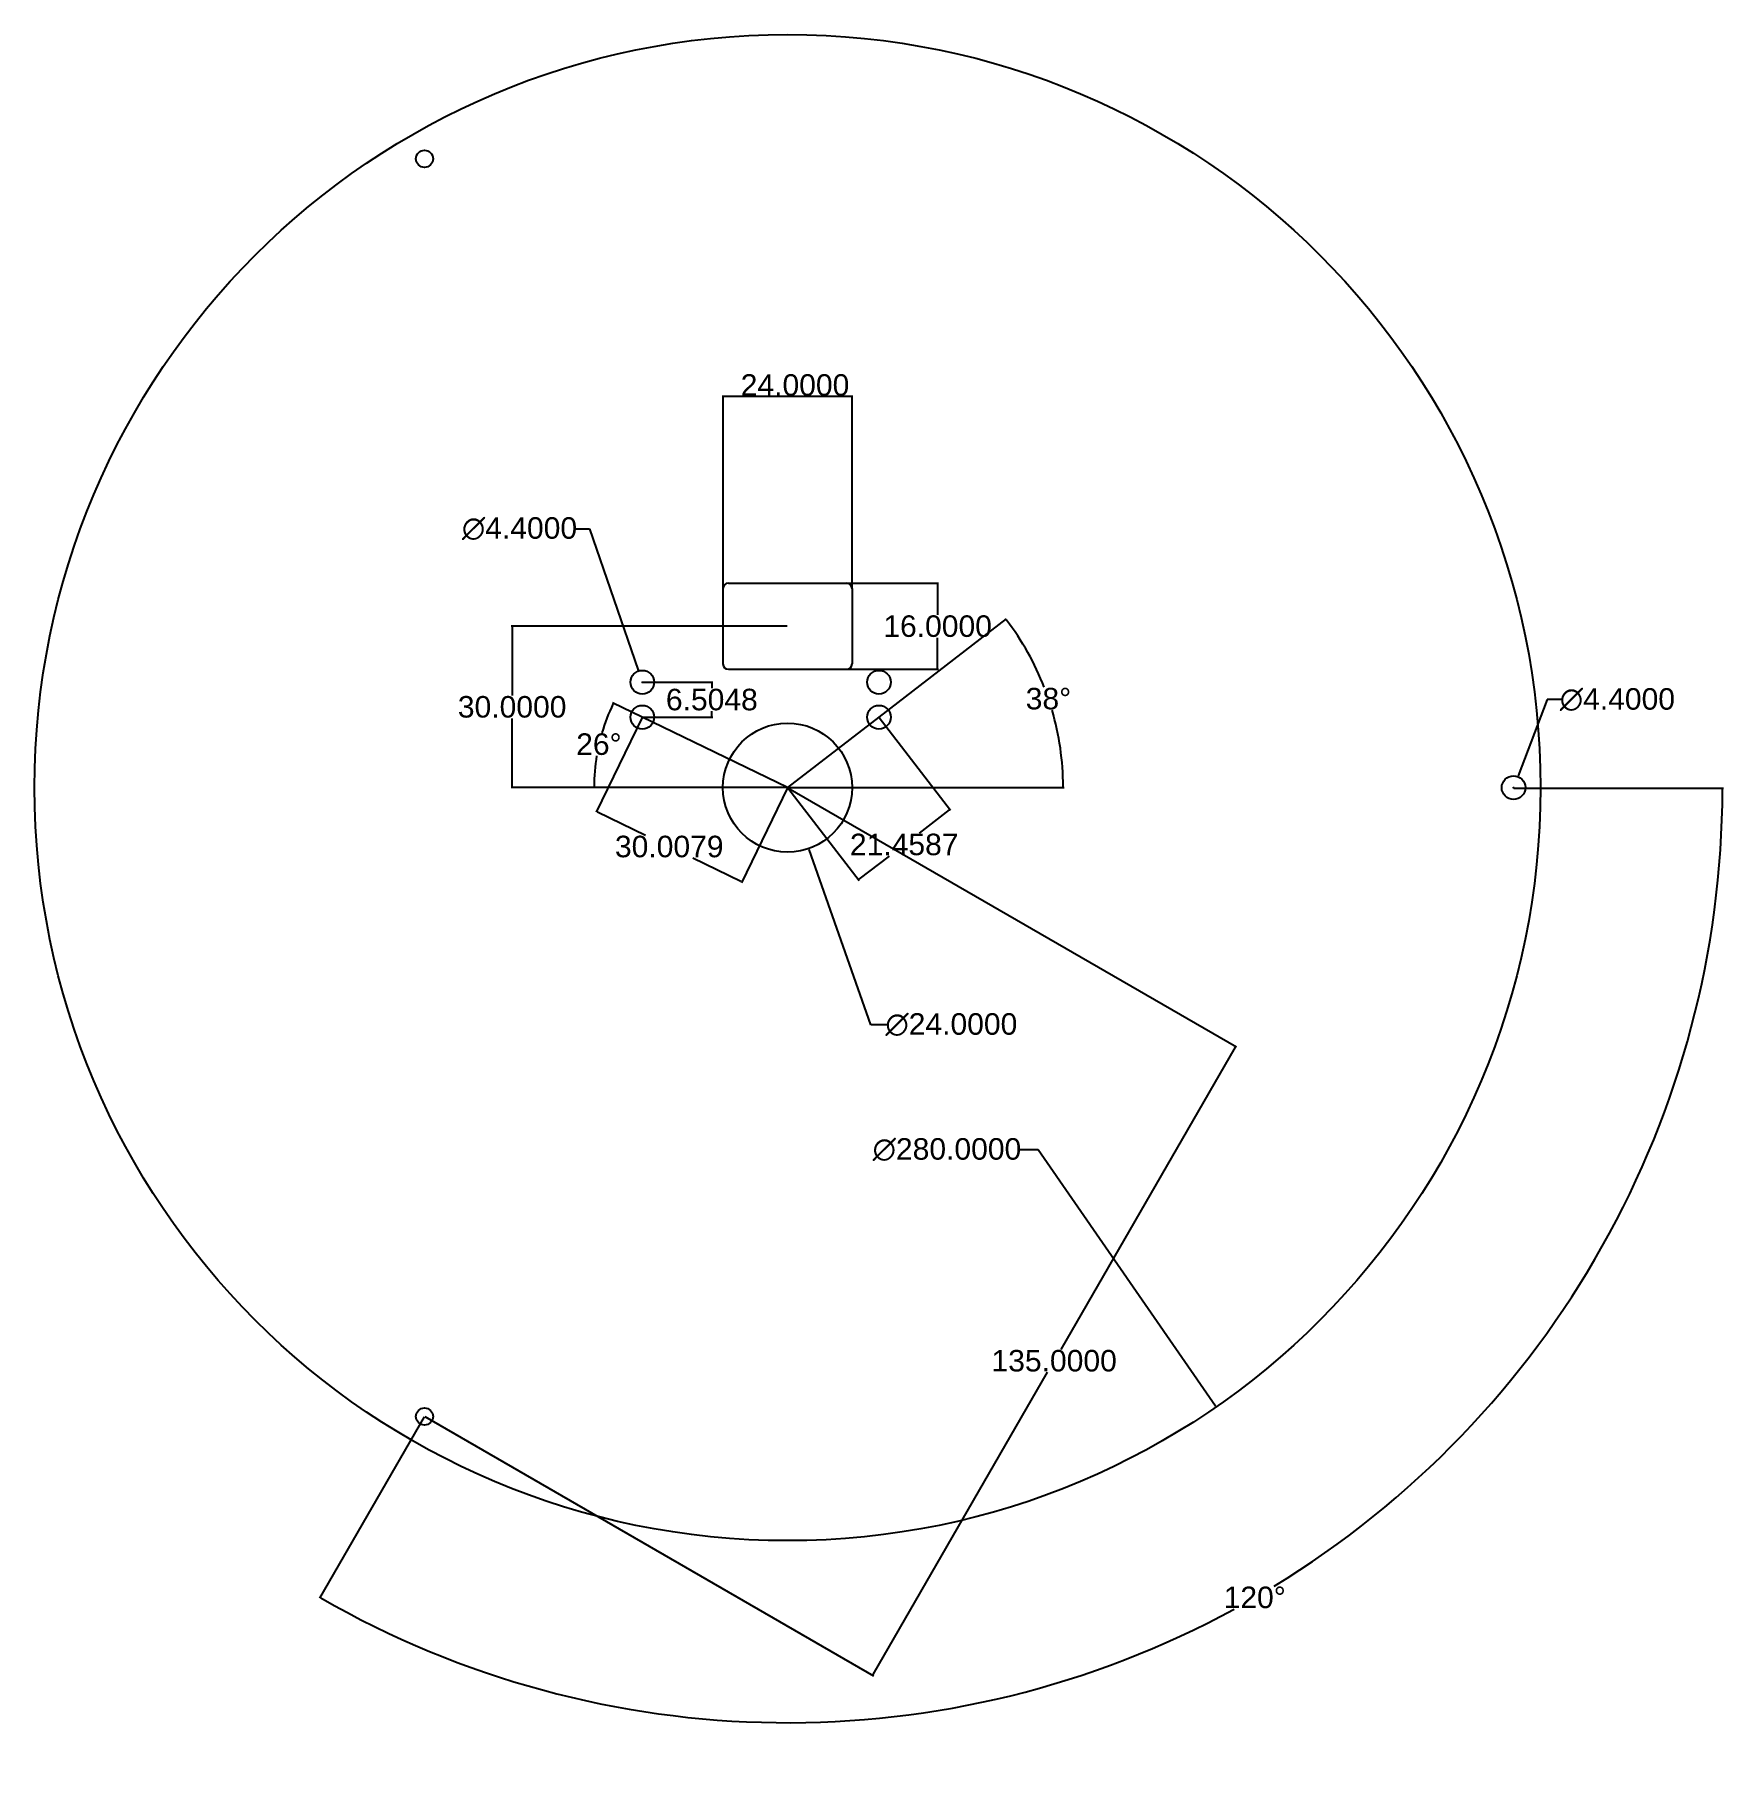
# Model space of a CAD drawing. Header units: inches. Extents: x 977 to 1291, y 608 to 930.
import ezdxf

# ---------------------------------------------------------------- set-up
doc = ezdxf.new("R2010")
doc.units = ezdxf.units.IN
doc.header["$MEASUREMENT"] = 0
doc.styles.get("Standard").update_dxf_attribs({"font": 'arial.ttf'})
doc.dimstyles.get("Standard").update_dxf_attribs({"dimtxt": 4, "dimasz": 0.18, "dimexe": 0.18, "dimexo": 0.0625, "dimgap": 0.09, "dimtad": 0, "dimtih": 1, "dimtoh": 1, "dimdec": 4, "dimzin": 0, "dimdsep": 46, "dimtxsty": 'Standard', "dimcen": 0.09, "dimadec": 0, "dimazin": 0, "dimtfac": 1, "dimtdec": 4, "dimtofl": 0, "dimtmove": 0, "dimatfit": 3, "dimfxl": 1, "dimtolj": 1, "dimtzin": 0, "dimarcsym": 0})

# ---------------------------------------------------------------- blocks, each defined once
blk = doc.blocks.new('*D6')
at = {"color": 0, "lineweight": -2, "transparency": 16777216}
for p, q in [((1127.7, 827.51), (1144.72, 827.51)), ((1144.54, 827.33), (1144.54, 821.64)), ((1144.54, 811.69), (1144.54, 817.38)), ((1127.7, 811.51), (1144.72, 811.51))]:
    blk.add_line(p, q, dxfattribs=at)
at = {"color": 0, "transparency": 16777216}
for points in [[(1144.51, 827.33), (1144.57, 827.33), (1144.54, 827.51)], [(1144.51, 811.69), (1144.57, 811.69), (1144.54, 811.51)]]:
    blk.add_solid(points, dxfattribs=at)
at = {"layer": 'Defpoints', "color": 0, "transparency": 16777216}
for p in [(1127.64, 827.51), (1144.54, 827.51), (1127.64, 811.51)]:
    blk.add_point(p, dxfattribs=at)
at = {"color": 0, "transparency": 16777216, "insert": (1144.54, 819.51), "char_height": 4, "attachment_point": 5}
blk.add_mtext('\\A1;16.0000', dxfattribs=at)
blk = doc.blocks.new('*D7')
at = {"color": 0, "lineweight": -2, "transparency": 16777216}
for p, q in [((1104.64, 826.57), (1104.64, 862.39)), ((1128.46, 862.21), (1104.82, 862.21)), ((1128.64, 826.57), (1128.64, 862.39))]:
    blk.add_line(p, q, dxfattribs=at)
at = {"color": 0, "transparency": 16777216}
for points in [[(1104.82, 862.24), (1104.82, 862.18), (1104.64, 862.21)], [(1128.46, 862.24), (1128.46, 862.18), (1128.64, 862.21)]]:
    blk.add_solid(points, dxfattribs=at)
at = {"layer": 'Defpoints', "color": 0, "transparency": 16777216}
for p in [(1104.64, 862.21), (1104.64, 826.51), (1128.64, 826.51)]:
    blk.add_point(p, dxfattribs=at)
at = {"color": 0, "transparency": 16777216, "insert": (1118.03, 864.34), "char_height": 4, "attachment_point": 5}
blk.add_mtext('\\A1;24.0000', dxfattribs=at)
blk = doc.blocks.new('*D8')
at = {"color": 0, "lineweight": -2, "transparency": 16777216}
for p, q in [((1116.57, 819.51), (1065.25, 819.51)), ((1065.43, 819.33), (1065.43, 806.65)), ((1065.43, 789.69), (1065.43, 802.38)), ((1116.57, 789.51), (1065.25, 789.51))]:
    blk.add_line(p, q, dxfattribs=at)
at = {"color": 0, "transparency": 16777216}
for points in [[(1065.4, 819.33), (1065.46, 819.33), (1065.43, 819.51)], [(1065.4, 789.69), (1065.46, 789.69), (1065.43, 789.51)]]:
    blk.add_solid(points, dxfattribs=at)
at = {"layer": 'Defpoints', "color": 0, "transparency": 16777216}
for p in [(1116.64, 819.51), (1065.43, 789.51), (1116.64, 789.51)]:
    blk.add_point(p, dxfattribs=at)
at = {"color": 0, "transparency": 16777216, "insert": (1065.43, 804.51), "char_height": 4, "attachment_point": 5}
blk.add_mtext('\\A1;30.0000', dxfattribs=at)
blk = doc.blocks.new('*D10')
at = {"color": 0, "lineweight": -2, "transparency": 16777216}
for p, q in [((1089.7, 809.11), (1102.74, 809.11)), ((1102.56, 808.93), (1102.56, 807.99)), ((1089.7, 802.61), (1102.74, 802.61)), ((1102.56, 802.79), (1102.56, 803.73))]:
    blk.add_line(p, q, dxfattribs=at)
at = {"color": 0, "transparency": 16777216}
for points in [[(1102.53, 808.93), (1102.59, 808.93), (1102.56, 809.11)], [(1102.53, 802.79), (1102.59, 802.79), (1102.56, 802.61)]]:
    blk.add_solid(points, dxfattribs=at)
at = {"layer": 'Defpoints', "color": 0, "transparency": 16777216}
for p in [(1089.64, 809.11), (1102.56, 809.11), (1089.64, 802.61)]:
    blk.add_point(p, dxfattribs=at)
at = {"color": 0, "transparency": 16777216, "insert": (1102.56, 805.86), "char_height": 4, "attachment_point": 5}
blk.add_mtext('\\A1;6.5048', dxfattribs=at)
blk = doc.blocks.new('*D14')
at = {"color": 0, "lineweight": -2, "transparency": 16777216}
for p, q in [((1133.67, 802.56), (1146.94, 785.33)), ((1116.67, 789.46), (1129.94, 772.23)), ((1146.69, 785.36), (1141.1, 781.06)), ((1129.98, 772.49), (1135.57, 776.79))]:
    blk.add_line(p, q, dxfattribs=at)
at = {"color": 0, "transparency": 16777216}
for points in [[(1146.67, 785.39), (1146.71, 785.34), (1146.83, 785.47)], [(1129.96, 772.51), (1129.99, 772.46), (1129.83, 772.38)]]:
    blk.add_solid(points, dxfattribs=at)
at = {"layer": 'Defpoints', "color": 0, "transparency": 16777216}
for p in [(1133.64, 802.61), (1116.64, 789.51), (1146.83, 785.47)]:
    blk.add_point(p, dxfattribs=at)
at = {"color": 0, "transparency": 16777216, "insert": (1138.33, 778.92), "char_height": 4, "attachment_point": 5}
blk.add_mtext('\\A1;21.4587', dxfattribs=at)
blk = doc.blocks.new('*D15')
at = {"color": 0, "lineweight": -2, "transparency": 16777216}
for p, q in [((1133.68, 802.64), (1157.38, 820.9)), ((1135.7, 789.51), (1168.07, 789.51))]:
    blk.add_line(p, q, dxfattribs=at)
for start, end in [(21.3429, 37.4052), (0.2012, 16.3013)]:
    blk.add_arc((1116.64, 789.51), 51.25, start, end, dxfattribs=at)
at = {"color": 0, "transparency": 16777216}
for points in [[(1157.32, 820.63), (1157.37, 820.66), (1157.24, 820.79)], [(1167.92, 789.69), (1167.86, 789.69), (1167.89, 789.51)]]:
    blk.add_solid(points, dxfattribs=at)
at = {"layer": 'Defpoints', "color": 0, "transparency": 16777216}
for p in [(1133.64, 802.61), (1166.67, 800.64), (1116.64, 789.51), (1116.64, 789.51), (1135.64, 789.51)]:
    blk.add_point(p, dxfattribs=at)
at = {"color": 0, "transparency": 16777216, "insert": (1165.15, 806.03), "char_height": 4, "attachment_point": 5}
blk.add_mtext('\\A1;38°', dxfattribs=at)
blk = doc.blocks.new('*D16')
at = {"color": 0, "lineweight": -2, "transparency": 16777216}
for p, q in [((1089.58, 802.63), (1084.09, 805.29)), ((1104.57, 789.51), (1080.47, 789.51))]:
    blk.add_line(p, q, dxfattribs=at)
for start, end in [(154.4136, 163.5532), (170.525, 179.7134)]:
    blk.add_arc((1116.64, 789.51), 35.99, start, end, dxfattribs=at)
at = {"color": 0, "transparency": 16777216}
for points in [[(1084.15, 805.07), (1084.21, 805.04), (1084.26, 805.21)], [(1080.68, 789.69), (1080.62, 789.69), (1080.65, 789.51)]]:
    blk.add_solid(points, dxfattribs=at)
at = {"layer": 'Defpoints', "color": 0, "transparency": 16777216}
for p in [(1089.64, 802.61), (1082.27, 800.18), (1104.64, 789.51), (1116.64, 789.51), (1116.64, 789.51)]:
    blk.add_point(p, dxfattribs=at)
at = {"color": 0, "transparency": 16777216, "insert": (1081.56, 797.57), "char_height": 4, "attachment_point": 5}
blk.add_mtext('\\A1;26°', dxfattribs=at)
blk = doc.blocks.new('*D19')
at = {"color": 0, "lineweight": -2, "transparency": 16777216}
for p, q in [((1077.11, 837.65), (1079.84, 837.65)), ((1079.84, 837.65), (1088.86, 811.36)), ((1089.55, 809.11), (1089.73, 809.11)), ((1089.64, 809.02), (1089.64, 809.2))]:
    blk.add_line(p, q, dxfattribs=at)
at = {"color": 0, "transparency": 16777216}
blk.add_solid([(1088.89, 811.37), (1088.83, 811.35), (1088.92, 811.19)], dxfattribs=at)
at = {"layer": 'Defpoints', "color": 0, "transparency": 16777216}
for p in [(1088.92, 811.19), (1090.35, 807.03)]:
    blk.add_point(p, dxfattribs=at)
at = {"color": 0, "transparency": 16777216, "insert": (1066.8, 837.65), "char_height": 4, "attachment_point": 5}
blk.add_mtext('\\A1;∅4.4000', dxfattribs=at)
blk = doc.blocks.new('*D20')
at = {"color": 0, "lineweight": -2, "transparency": 16777216}
for p, q in [((1257.9, 805.87), (1252.49, 791.73)), ((1260.63, 805.87), (1257.9, 805.87)), ((1251.55, 789.51), (1251.73, 789.51)), ((1251.64, 789.42), (1251.64, 789.6))]:
    blk.add_line(p, q, dxfattribs=at)
at = {"color": 0, "transparency": 16777216}
blk.add_solid([(1252.46, 791.75), (1252.51, 791.72), (1252.42, 791.57)], dxfattribs=at)
at = {"layer": 'Defpoints', "color": 0, "transparency": 16777216}
for p in [(1252.42, 791.57), (1250.85, 787.46)]:
    blk.add_point(p, dxfattribs=at)
at = {"color": 0, "transparency": 16777216, "insert": (1270.94, 805.87), "char_height": 4, "attachment_point": 5}
blk.add_mtext('\\A1;∅4.4000', dxfattribs=at)
blk = doc.blocks.new('*D21')
at = {"color": 0, "lineweight": -2, "transparency": 16777216}
for p, q in [((1116.55, 789.51), (1116.73, 789.51)), ((1116.64, 789.42), (1116.64, 789.6)), ((1132.11, 745.44), (1120.67, 778.02)), ((1135.24, 745.44), (1132.11, 745.44))]:
    blk.add_line(p, q, dxfattribs=at)
at = {"color": 0, "transparency": 16777216}
blk.add_solid([(1120.7, 778.03), (1120.64, 778.01), (1120.61, 778.19)], dxfattribs=at)
at = {"layer": 'Defpoints', "color": 0, "transparency": 16777216}
for p in [(1112.66, 800.83), (1120.61, 778.19)]:
    blk.add_point(p, dxfattribs=at)
at = {"color": 0, "transparency": 16777216, "insert": (1147.1, 745.44), "char_height": 4, "attachment_point": 5}
blk.add_mtext('\\A1;∅24.0000', dxfattribs=at)
blk = doc.blocks.new('*D22')
at = {"color": 0, "lineweight": -2, "transparency": 16777216}
for p, q in [((1159.7, 722.21), (1163.22, 722.21)), ((1163.22, 722.21), (1196.21, 674.55))]:
    blk.add_line(p, q, dxfattribs=at)
at = {"color": 0, "transparency": 16777216}
blk.add_solid([(1196.24, 674.56), (1196.19, 674.53), (1196.31, 674.4)], dxfattribs=at)
at = {"layer": 'Defpoints', "color": 0, "transparency": 16777216}
for p in [(1036.96, 904.63), (1196.31, 674.4)]:
    blk.add_point(p, dxfattribs=at)
at = {"color": 0, "transparency": 16777216, "insert": (1146.28, 722.21), "char_height": 4, "attachment_point": 5}
blk.add_mtext('\\A1;∅280.0000', dxfattribs=at)
blk = doc.blocks.new('*D23')
at = {"color": 0, "lineweight": -2, "transparency": 16777216}
for p, q in [((1089.61, 802.55), (1081.06, 784.92)), ((1116.61, 789.46), (1108.06, 771.83)), ((1081.3, 785.01), (1090.24, 780.67)), ((1107.98, 772.07), (1099.04, 776.41))]:
    blk.add_line(p, q, dxfattribs=at)
at = {"color": 0, "transparency": 16777216}
for points in [[(1081.31, 785.03), (1081.29, 784.98), (1081.14, 785.09)], [(1107.99, 772.1), (1107.96, 772.04), (1108.14, 771.99)]]:
    blk.add_solid(points, dxfattribs=at)
at = {"layer": 'Defpoints', "color": 0, "transparency": 16777216}
for p in [(1089.64, 802.61), (1116.64, 789.51), (1081.14, 785.09)]:
    blk.add_point(p, dxfattribs=at)
at = {"color": 0, "transparency": 16777216, "insert": (1094.64, 778.54), "char_height": 4, "attachment_point": 5}
blk.add_mtext('\\A1;30.0079', dxfattribs=at)
blk = doc.blocks.new('*D24')
at = {"color": 0, "lineweight": -2, "transparency": 16777216}
for p, q in [((1116.69, 789.48), (1200.12, 741.31)), ((1199.87, 741.25), (1167.45, 685.08)), ((1132.55, 624.64), (1164.98, 680.81)), ((1049.19, 672.57), (1132.62, 624.4))]:
    blk.add_line(p, q, dxfattribs=at)
at = {"color": 0, "transparency": 16777216}
for points in [[(1199.85, 741.26), (1199.9, 741.23), (1199.96, 741.4)], [(1132.53, 624.66), (1132.58, 624.63), (1132.46, 624.49)]]:
    blk.add_solid(points, dxfattribs=at)
at = {"layer": 'Defpoints', "color": 0, "transparency": 16777216}
for p in [(1116.64, 789.51), (1049.14, 672.6), (1132.46, 624.49)]:
    blk.add_point(p, dxfattribs=at)
at = {"color": 0, "transparency": 16777216, "insert": (1166.21, 682.94), "char_height": 4, "attachment_point": 5}
blk.add_mtext('\\A1;135.0000', dxfattribs=at)
blk = doc.blocks.new('*D25')
at = {"color": 0, "lineweight": -2, "transparency": 16777216}
for p, q in [((1251.7, 789.42), (1290.65, 789.4)), ((1049.1, 672.54), (1029.63, 638.81))]:
    blk.add_line(p, q, dxfattribs=at)
for start, end in [(301.3587, 359.9025), (240.0593, 298.5431)]:
    blk.add_arc((1116.64, 789.51), 173.84, start, end, dxfattribs=at)
at = {"color": 0, "transparency": 16777216}
for points in [[(1290.44, 789.22), (1290.5, 789.22), (1290.47, 789.4)], [(1029.86, 638.85), (1029.89, 638.9), (1029.72, 638.97)]]:
    blk.add_solid(points, dxfattribs=at)
at = {"layer": 'Defpoints', "color": 0, "transparency": 16777216}
for p in [(1116.64, 789.51), (1116.64, 789.51), (1251.64, 789.42), (1049.14, 672.6), (1146.78, 618.31)]:
    blk.add_point(p, dxfattribs=at)
at = {"color": 0, "transparency": 16777216, "insert": (1203.5, 638.94), "char_height": 4, "attachment_point": 5}
blk.add_mtext('\\A1;120°', dxfattribs=at)

msp = doc.modelspace()

# ---------------------------------------------------------------- linework, layer by layer
for p, q in [((1104.63509, 826.51163), (1104.63509, 812.51163)), ((1105.63509, 827.51163), (1127.63509, 827.51163)), ((1128.63509, 826.51163), (1128.63509, 812.51163)), ((1105.63509, 811.51163), (1127.63509, 811.51163)), ((1116.63509, 789.51163), (1089.63509, 802.6064)), ((1133.63509, 802.60643), (1116.63509, 789.51163)), ((1116.63509, 789.51163), (1104.63509, 789.51163)), ((1116.63509, 789.51163), (1135.63509, 789.51163))]:
    msp.add_line(p, q)
for centre, radius in [((1116.63509, 789.51163), 140), ((1049.13509, 906.42505), 1.6), ((1089.63509, 809.11116), 2.2), ((1133.63509, 809.11113), 2.2), ((1089.63509, 802.6064), 2.2), ((1133.63509, 802.60643), 2.2), ((1116.63509, 789.51163), 12), ((1251.63509, 789.51163), 2.2), ((1049.13509, 672.5982), 1.6)]:
    msp.add_circle(centre, radius)
for centre, start, end in [((1105.63509, 826.51163), 90, 180), ((1127.63509, 826.51163), 0, 90), ((1105.63509, 812.51163), 180, 270), ((1127.63509, 812.51163), 270, 0)]:
    msp.add_arc(centre, 1, start, end)

# ---------------------------------------------------------------- dimensions: what is measured, and where the dimension line sits
for p1, p2, picture, middle in [((1036.95665, 904.62611), (1196.31353, 674.39714), '*D22', (1146.28472, 722.21391)), ((1090.34908, 807.03025), (1088.9211, 811.19208), '*D19', (1066.79691, 837.64781)), ((1250.84869, 787.45698), (1252.42149, 791.56627), '*D20', (1270.94446, 805.87374)), ((1112.65894, 800.83374), (1120.61124, 778.18951), '*D21', (1147.10098, 745.44189))]:
    dim = msp.add_diameter_dim_2p(p1=p1, p2=p2, dimstyle='Standard')
    dim.commit()
    dim.dimension.update_dxf_attribs({"geometry": picture, "text_midpoint": middle, "dimtype": 163})
dim = msp.add_linear_dim(base=(1104.63509, 862.20958), p1=(1128.63509, 826.51163), p2=(1104.63509, 826.51163), dimstyle='Standard', override={"dimtad": 3})
dim.commit()
dim.dimension.update_dxf_attribs({"geometry": '*D7', "text_midpoint": (1118.03194, 862.20958), "dimtype": 160})
for base, p1, p2, picture, middle in [((1144.53637, 827.51163), (1127.63509, 811.51163), (1127.63509, 827.51163), '*D6', (1144.53637, 819.51163)), ((1065.42915, 789.51163), (1116.63509, 819.51163), (1116.63509, 789.51163), '*D8', (1065.42915, 804.51163)), ((1102.56242, 809.11116), (1089.63509, 802.6064), (1089.63509, 809.11116), '*D10', (1102.56242, 805.85878))]:
    dim = msp.add_linear_dim(base=base, p1=p1, p2=p2, angle=90, dimstyle='Standard')
    dim.commit()
    dim.dimension.update_dxf_attribs({"geometry": picture, "text_midpoint": middle})
for base, line1, line2, picture, middle in [((1166.66552, 800.63561), ((1116.63509, 789.51163), (1135.63509, 789.51163)), ((1133.63509, 802.60643), (1116.63509, 789.51163)), '*D15', (1165.15201, 806.03117)), ((1082.26792, 800.18204), ((1116.63509, 789.51163), (1104.63509, 789.51163)), ((1116.63509, 789.51163), (1089.63509, 802.6064)), '*D16', (1081.5629, 797.56775)), ((1146.78319, 618.31081), ((1116.63509, 789.51163), (1251.63509, 789.42163)), ((1049.13509, 672.5982), (1116.63509, 789.51163)), '*D25', (1203.50243, 638.93709))]:
    dim = msp.add_angular_dim_2l(base=base, line1=line1, line2=line2, dimstyle='Standard')
    dim.commit()
    dim.dimension.update_dxf_attribs({"geometry": picture, "text_midpoint": middle})
for p2, distance, picture, middle in [((1089.63509, 802.6064), 19.47198, '*D23', (1094.63795, 778.53884)), ((1133.63509, 802.60643), -21.62822, '*D14', (1138.33337, 778.92469)), ((1049.13509, 672.5982), 96.22033, '*D24', (1166.21434, 682.94474))]:
    dim = msp.add_aligned_dim(p1=(1116.63509, 789.51163), p2=p2, distance=distance, dimstyle='Standard')
    dim.commit()
    dim.dimension.update_dxf_attribs({"geometry": picture, "text_midpoint": middle})

doc.saveas('drawing.dxf')
